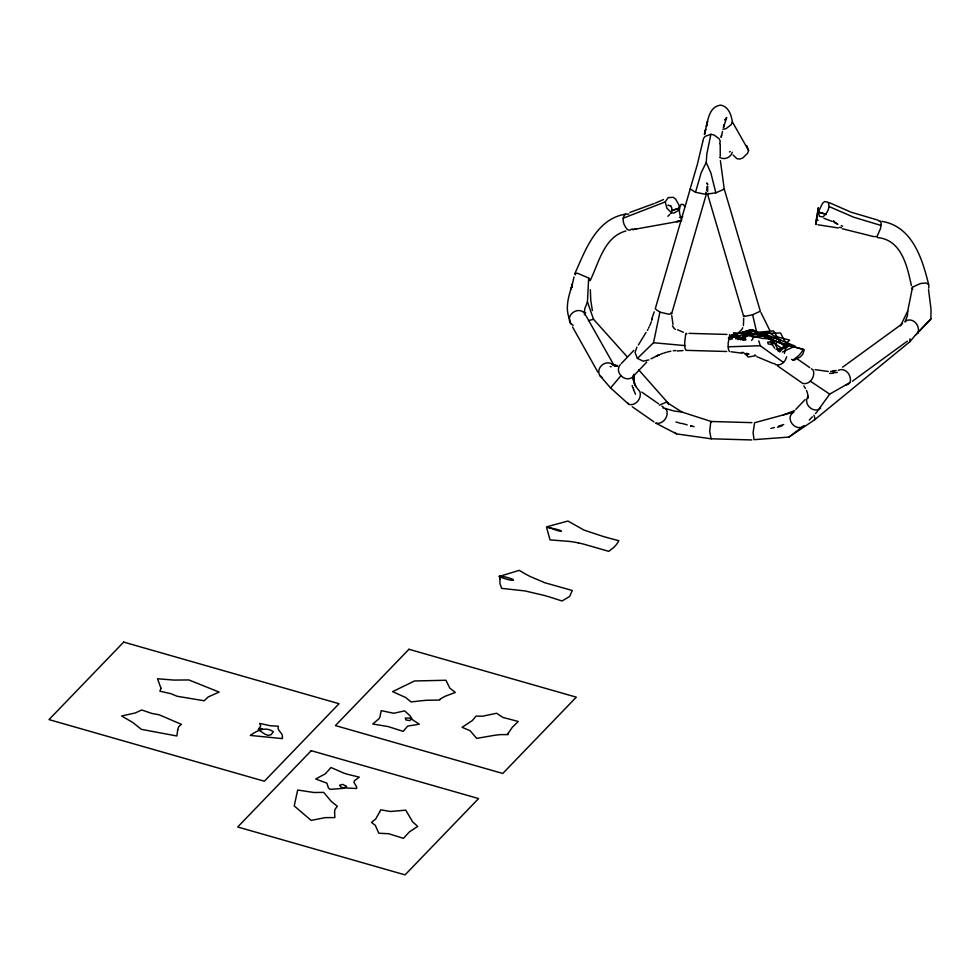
<?xml version="1.0" encoding="UTF-8"?>
<svg xmlns="http://www.w3.org/2000/svg" width="980" height="980" viewBox="0 0 980 980"><rect width="100%" height="100%" fill="white"/><g stroke="black" fill="none" stroke-linecap="round" stroke-linejoin="round"><path stroke-width="1.47" d="M808.01 398.346L807.863 395.295A64.153 31.973 -18.4 0 0 807.238 392.453A69.433 34.373 -24.6 0 0 806.479 390.42M915.761 335.001L930.902 318.99L931 309.129L928.513 289.48M720.227 144.281L720.227 156.249M684.763 206.792L683.66 204.612L681.161 204.281C678.013 208.875 679.557 215.331 681.86 219.998M875.005 236.56L876.953 236.633L880.518 228.597L881.179 222.999L879.881 220.696L878.766 221.26M633.558 379.003L633.619 375.181L633.729 381.98M784.429 353.413L785.335 348.905L788.116 346.357L765.907 336.826L758.581 335.479L748.426 332L742.068 334.988L728.336 338.014L730.945 339.46M778.12 351.073L778.157 349.541L775.376 344.752L775.952 343.343L780.754 339.705L770.255 337.169A34.998 16.207 6.7 0 1 765.16 335.626L752.493 330.101L747.716 335.687L740.513 339.913M626.857 356.438L593.537 319.284L587.449 301.926L588.662 278.014L577.293 273.187L574.868 273.591L575.529 274.829M633.582 377.851L633.692 374.642L633.582 377.851L633.705 375.365M705.698 192.239L706.274 193.954L704.522 194.126L695.518 192.264L701.178 172.75L706.225 162.484L706.837 153.921L710.88 134.309L714.077 135.007L719.185 138.793L720.239 141.255L719.736 143.668M707.646 191.296L707.683 186.139M633.717 375.181L633.607 377.288L633.766 374.826M706.727 190.708L707.082 186.359M585.624 315.548L584.399 312.914L584.754 308.761L587.449 301.926M633.778 374.63L633.631 376.724L633.827 374.287M816.217 220.047L816.022 224.53L818.386 207.662L816.217 220.047L818.116 220.316M742.632 339.582L743.526 334.633L756.082 337.267L766.96 334.878L772.461 339.876L774.114 342.669L772.02 344.642L768.173 343.894L767.646 342.069L772.252 342.045L781.611 348.206L776.001 349.358M743.404 325.63L743.698 318.255M928.869 288.083L928.636 284.47L926.173 282.987L920.49 283.526L912.539 287.14L907.75 310.954L900.448 325.936M845.642 385.067L848.178 384.307L849.942 382.555C852.38 375.891 845.458 366.9 838.317 370.33M690.447 188.209L655.228 308.872L659.908 312.155L653.525 342.731L637.392 358.398L635.052 352.506L636.878 347.153M703.015 140.765L703.53 138.352L705.245 136.281L710.88 134.309M702.819 141.488L697.27 164.726L690.643 187.241M721.611 135.228L721.145 137.335L722.53 131.394M572.443 283.637L571.597 287.336L574.023 276.96M704.547 133.954C707.707 124.105 707.438 106.894 720.606 105.129C726.927 106.024 730.357 112.369 731.607 118.041M723.632 126.751L724.11 124.791L723.448 127.547L726.707 117.478L724.722 120.038L725.984 119.18M572.063 285.278L571.034 289.149L571.695 286.907C568.143 297.332 565.007 309.129 569.784 319.615M818.349 211.974L822.575 203.252L824.609 201.561L827.965 202.162C830.881 207.282 826.912 213.701 822.796 216.948L819.439 216.347L818.349 211.974L826.116 214.498M751.562 340.415L753.081 338.627L752.003 336.14L762.685 338.455L770.721 338.933L770.611 342.008L774.641 348.206M659.908 312.155L669.095 314.262L671.668 313.6L706.592 193.268M917.709 333.482C920.771 326.94 914.217 317.802 906.892 320.423L904.944 321.954L907.431 315.793L907.75 310.954M632.235 228.891L629.589 230.263L627.567 229.614C623.795 225.878 620.928 218.32 625.461 214.155L628.866 214.069M654.211 311.812L651.712 319.088M651.774 320.435L652.251 319.125M746.674 145.518L748.585 150.479L747.532 153.358L742.693 158.037L739.716 159.066L736.899 158.686L733.052 154.975M665.261 201.917L668.103 197.654L673.15 197.286L675.612 199.099L678.932 204.967L679.238 208.042L678.27 210.565L673.971 213.089L671.349 212.672L666.865 208.14L665.261 201.917L623.145 218.209M786.634 356.781C785.568 361.522 781.048 366.042 775.903 364.744L774.139 363.433M670.994 212.648L671.986 210.431L679.238 208.042M731.901 119.009L732.354 121.826L731.239 124.607L726.045 128.662L722.836 129.274M912.539 287.14L912.049 288.341L912.772 289.272M589.654 280.672L590.364 280.182C598.988 262.407 604.146 236.915 625.926 230.974M732.219 152.255C730.994 157.511 724.22 160.279 719.663 157.388M670.565 213.567L671.851 210.504L672.978 210.296M779.602 352.016L783.841 345.805L789.66 340.134L774.31 336.091L768.014 331.926L754.147 334.854L747.446 334.744L742.865 339.913M794.682 410.559L783.351 414.895L754.625 422.711L753.106 432.548L754.012 439.665L788.937 437.068L814.515 419.857L909.955 341.652L909.942 338.835M648.613 327.982L649.177 326.769M742.754 327.786L741.799 329.476A8.293 7.901 -0.8 0 1 740.464 330.921L739.251 331.779M647.425 330.382L648.025 329.194M646.053 332.428L638.372 344.985M808.255 396.275C803.061 402.902 811.122 411.821 818.459 409.738L820.652 408.072M620.291 364.634C614.093 371.861 624.615 382.751 632.235 377.374M818.459 409.738L829.717 394.119L849.942 382.555M584.325 314.666L585.685 312.779M777.581 365.908L802.742 383.437C809.835 385.115 815.581 376.345 813.155 370.06L811.391 368.75M743.502 339.754L748.487 330.554L758.263 332.22L773.563 330.885L780.435 342.547L785.531 347.153L779.039 351.097M620.793 375.879L610.589 387.945L599.76 375.499C595.73 368.137 604.844 359.819 612.022 363.948M814.515 419.857L815.127 419.122L813.951 415.177M909.955 341.652L915.504 334.976M729.414 151.961L730.235 151.569M729.696 334.499L728.115 343.6L728.422 349.333L729.426 351.563M723.558 188.932L724.293 189.165L760.321 311.211L752.64 314.764L744.604 316.393L743.6 316.246L744.114 315.634M916.655 333.678L930.902 318.99M621.332 363.543L633.778 350.436M633.276 376.283L646.751 362.086M795.809 409.383L805.144 399.558M809.247 420.089L812.359 416.806M815.47 413.536L817.541 411.343M667.858 216.311L669.671 214.485M743.6 316.246L707.523 193.991L708.307 193.317M724.293 189.165L715.829 192.839L707.523 193.991M793.861 412.09C785.078 417.039 793.261 430.012 801.873 427.207L804.066 425.541M659.369 405.193L666.388 402.119L667.944 402.915L668.617 404.593M852.404 381.22L907.321 341.163M842.592 367.206L902.605 323.547M788.937 437.068L801.873 427.207M782.346 352.065L795.062 346.075L764.817 333.96L749.872 334.082L733.432 332.759L736.066 339.092M650.977 358.803L659.564 354.638L656.049 356.193M737.72 339.631L749.136 333.715L780.57 333.004L784.441 340.844L789.941 345.23L780.656 348.672A57.342 26.57 6.7 0 0 777.716 350.08M648.821 359.905L643.198 361.191L637.392 358.398M793.261 412.347L783.351 414.895M663.497 199.565L655.253 203.105M657.164 355.703L659.43 354.785M588.49 320.595L593.537 319.284M654.003 203.607L629.883 212.44M660.655 354.184L662.848 353.363M675.502 209.451L673.407 210.149M676.114 209.255L679.508 208.238M663.95 352.996L666.192 352.322M783.718 424.548L778.451 426.153M625.461 214.155C596.183 219.03 585.526 249.949 574.868 273.591L575.027 274.057M707.891 184.179L706.776 183.15M636.363 228.879L632.811 229.614L681.027 220.953L676.47 221.627L679.802 221.211M836.197 370.465L832.804 371.126M755.053 355.838L748.095 357.038L745.768 353.902M682.754 216.923L679.471 217.462M673.321 350.828L675.845 350.509M748.818 354.307L745.694 354.674L744.273 353.168M617.265 365.442L613.897 364.964M833.49 371.175L834.58 371.053L830.587 371.494M837.361 372.425L833.037 372.78M677.217 351.012L683.036 350.571M783.547 362.514L760.26 345.732L728.14 346.81M748.72 353.939L746.356 353.315M828.272 371.494L815.042 369.632M671.986 210.602L671.729 207.772L670.295 205.629M688.989 333.359L726.989 334.425M726.707 351.489L686 350.35L684.995 348.108L684.689 342.388L685.718 333.935L686.27 333.274L686.821 333.862M751.905 422.637L711.198 421.486L681.982 412.053L666.388 402.119M663.007 408.035L665.273 408.464L666.657 410.228C669.022 416.696 662.602 424.977 655.718 423.091L676.555 433.907L711.125 438.795L751.832 439.947M653.525 342.731L684.714 345.585M681.982 412.053L673.983 411L665.273 408.464M611.287 366.716L610.136 366.581M731.031 351.771L742.203 353.204M817.896 224.775L838.488 227.985M839.603 227.323L841.391 227.581M668.568 205.408L667.944 205.31L670.847 205.825M741.995 352.335L743.428 352.567M842.249 228.744L874.05 236.695M617.13 365.957L614.068 365.43L617.731 366.067M610.589 387.945L628.878 404.397C635.763 406.284 642.182 398.002 639.817 391.535L635.726 386.463M578.457 542.908L574.721 542.21A49.086 22.736 6.7 0 0 569.049 541.377L550.037 539.894L546.534 527.326C566.379 530.241 566.354 534.884 547.085 526.701L567.935 521.042L584.031 530.094L602.749 536.317A251.248 116.4 6.7 0 0 608.115 537.836L611.692 538.816A247.72 114.77 6.7 0 0 617.082 540.237L618.882 540.691L617.118 543.557A71.503 33.124 6.7 0 1 613.554 547.6L608.776 551.336L583.921 544.206A63.957 29.633 6.7 0 0 578.457 542.908M826.434 214.167L818.19 212.146M877.419 237.564C901.441 239.622 907.247 266.119 911.363 285.511M690.569 426.092L691.954 426.471M878.08 220.182L850.91 212.146L829.448 202.701M881.155 225.486L853.617 217.18L829.056 206.535M681.173 423.495L675.943 421.964M791.534 359.354L793.249 359.905L798.026 356.169A71.503 33.124 6.7 0 0 801.591 352.114L803.355 349.26L801.554 348.807A247.56 114.697 6.7 0 1 796.164 347.385L792.587 346.406A251.297 116.424 6.7 0 1 787.222 344.887L768.504 338.651L752.407 329.611L731.558 335.27C750.766 343.453 750.839 338.798 731.007 335.895L732.317 339.055M881.951 221.358C912.405 226.441 922.217 258.585 928.636 284.47M756.83 356.683L773.196 363.507M683.415 332.306L677.511 329.746M823.898 218.295L832.277 221.431M792.33 359.66L793.984 360.26L800.158 356.99L802.718 354.38L804.249 349.774L776.736 342.008L762.158 335.785A274.412 127.131 6.7 0 1 757.797 333.519L751.207 329.635L730.958 335.809C748.083 342.608 752.126 338.921 731.521 335.05L731.913 338.235M695.518 192.264L690.128 188.907M611.826 364.144L615.55 365.92L612.524 364.425L614.84 365.528L613.431 364.744M829.717 394.119L810.374 381.22M841.281 225.559L842.653 226.257M615.55 365.92L613.211 364.695L616.261 366.3M833.808 221.799L837.337 223.991M834.556 222.239L837.876 224.322M584.399 312.914C577.551 306.054 565.031 315.401 570.727 323.706L573.19 325.348M711.737 421.841L711.198 421.486L710.659 422.711L709.679 431.323L711.125 438.795M797.977 359.403L809.713 367.574M641.79 392.11L658.56 403.797M661.917 406.137L663.595 407.3M632.235 406.737L654.04 421.927M599.76 375.499L602.026 377.374M675.392 329.452L674.877 329.023A8.33 7.326 46.5 0 1 673.53 327.528M588.662 278.014L590.364 280.182M674.865 432.376L676.555 433.907M638.727 369.864L667.944 402.915M627.482 402.633L628.878 404.397M634.391 384.748L635.052 385.618M803.796 385.887L805.462 388.448M833.564 220.708L835.009 222.779M673.517 327.541L672.501 325.813M671.067 312.632L671.668 313.6M748.585 150.479L732.354 121.826M769.717 330.223L760.958 312.608M634.587 383.596L634.097 382.715L636.02 386.304M586.273 316.221L614.288 365.822M572.541 326.94L597.935 372.265M706.225 162.484L710.917 173.08L715.829 192.839M635.53 394.217L633.448 389.611M707.009 183.236L707.462 184.424M634.624 383.217L633.484 377.998M673.003 324.466L671.753 315.572M760.26 345.732L758.814 340.844M752.64 314.764L756.744 332.514M570.727 323.706L570.017 320.619M592.373 310.525L590.744 300.296L590.364 289.713M724.036 187.621L720.386 160.659M633.472 377.423L633.607 380.755L633.521 378.145M633.509 377.949L633.57 380.166L633.533 377.582M632.627 387.48A67.191 24.5 28.8 0 1 632.186 385.495M633.766 389.771A65.623 21.597 34.8 0 1 633.031 387.676M687.164 424.867A64.215 7.411 13.4 0 1 682.031 423.446M694.073 426.655A69.494 1.237 15 0 1 690.876 425.786M774.396 427.488A67.228 13.365 -7.5 0 1 770.844 428.456M782.016 425.871A66.53 7.571 -11.1 0 1 777.483 427.243M832.78 373.331A108.939 57.55 -50.9 0 1 829.68 373.343M754.563 355.03A67.596 49.76 -2.6 0 1 755.899 355.458M667.331 352.004A64.68 43.475 26 0 1 670.835 351.232M651.333 321.771A120.589 89.891 63.9 0 1 649.777 325.568M499.947 578.96L499.947 583.529L501.65 588.368L525.072 590.94L544.255 595.448A163.452 75.73 6.7 0 1 549.78 597.041L562.03 600.973L569.637 596.452L572.283 590.487L544.782 582.733L530.192 576.51A274.584 127.216 6.7 0 1 525.844 574.243L519.241 570.348L499.004 576.534C516.129 583.345 520.16 579.633 499.567 575.762L499.947 578.96M339.778 785.335L340.66 786.928L343.466 787.871L356.622 788.484L356.659 786.94L353.878 782.163L354.454 780.754L359.256 777.115L348.757 774.58A34.998 16.219 6.7 0 1 343.662 773.036L330.995 767.511L325.348 773.796L315.719 779.014L326.855 783.118L328.41 787.871L330.003 789.365L343.074 788.398L346.7 786.352L342.608 784.367L339.778 785.335M177.723 729.855L176.841 735.98L141.365 729.341L132.974 722.591L121.594 715.976L135.326 712.95L141.696 709.961L151.851 713.44L159.164 714.788L181.374 724.318L178.593 726.878L177.723 729.855M334.572 812.126L334.878 817.59L325.152 817.639L311.15 820.395L294.221 805.915L297.675 790.015L314.004 792.514L323.694 792.379L331.277 801.42L337.304 806.246L335.062 809.333A52.602 24.365 6.7 0 0 334.621 811.44L334.572 812.126M508.179 733.346L508.118 734.608L500.511 734.608A78.878 36.542 6.7 0 0 494.324 735.343L476.684 738.369L470.106 730.737L462.082 727.283L472.36 720.557L476.035 716.086L482.724 716.184L496.603 713.256L502.899 717.421L518.249 721.464L512.43 727.136L508.179 733.346M282.448 737.083L282.35 738.602L250.341 735.429C256.932 730.615 265.629 726.131 273.346 731.742L271.154 734.682L267.993 735.38L264.918 734.179L258.255 729.671L260.741 725.911L259.651 723.424L270.333 725.739L278.369 726.217C276.605 730.847 283.061 732.624 282.448 737.083M380.497 713.93L380.118 716.405A29.621 13.72 6.7 0 1 378.88 718.83L372.768 723.987L388.264 726.609L403.184 731.374L407.692 726.082L419.281 724.208L409.934 718.046L405.316 718.071L405.843 719.896L409.689 720.643L411.796 718.671L410.142 715.878L404.642 710.88L393.752 713.269L381.208 710.635L380.497 713.93M160.977 688.23L159.899 691.194L170.949 693.705L177.111 696.253L204.159 700.774L208.262 696.915L219.116 692.076L188.883 679.948L173.925 680.083L157.498 678.76L160.977 688.23M705.563 129.556L704.485 134.309L705.563 129.556M707.548 121.545L706.409 126.261L707.548 121.545M379.603 812.077L375.695 819.023L371.469 822.379L375.316 825.344L378.795 833.233L388.656 833.723L403.442 838.341L409.481 831.812L417.725 826.422L412.617 821.816L405.745 810.154L390.457 811.489L380.681 809.823L379.603 812.077M440.143 699.206L439.677 700.075L427.17 700.235A110.14 51.033 6.7 0 0 422.111 700.676L411.061 701.937L405.708 697.515L392.613 691.635L414.516 680.978L445.937 680.255L449.808 688.107L455.308 692.48L446.023 695.935A57.367 26.582 6.7 0 0 443.095 697.331L440.143 699.206M123.676 642.096L49 719.602L264.367 781.219L339.043 703.714L123.676 642.096M311.224 750.68L237.699 826.985L405.059 874.87L478.583 798.565L311.224 750.68M408.942 649.274L335.417 725.58L502.777 773.465L576.301 697.16L408.942 649.274M262.199 728.814L260.46 729.255L259.259 728.25L262.199 728.814"/></g></svg>
